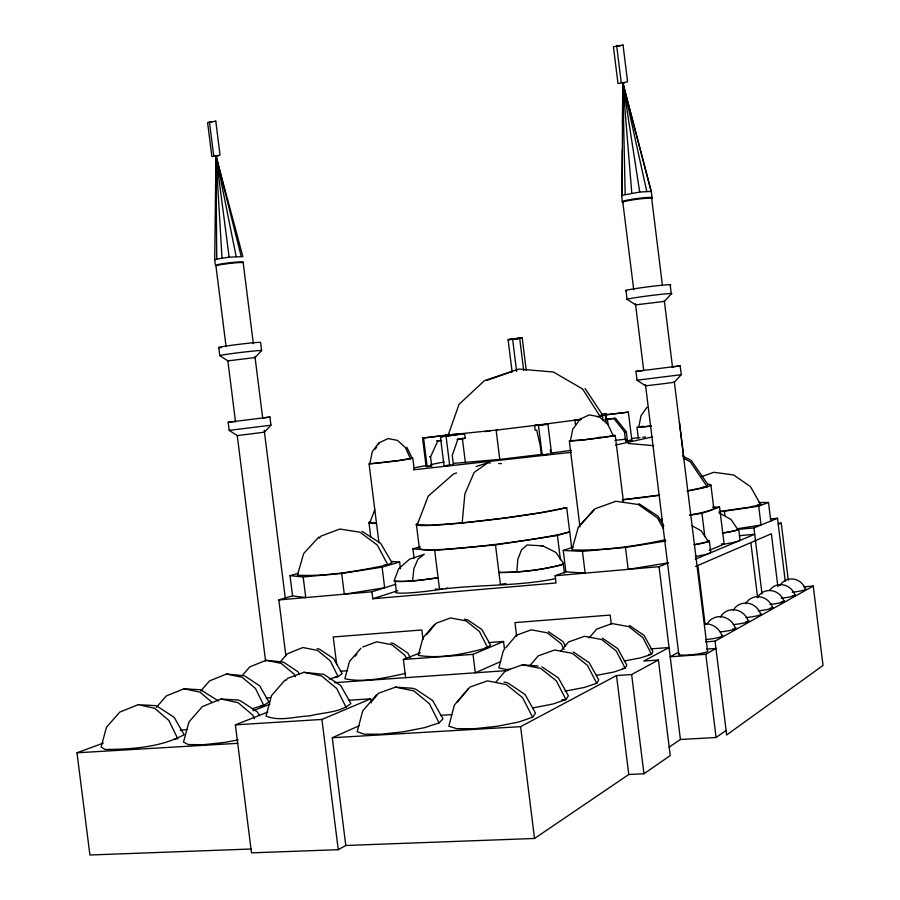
<?xml version="1.0" encoding="UTF-8"?>
<svg xmlns="http://www.w3.org/2000/svg" width="900" height="900" viewBox="0 0 900 900"><rect width="100%" height="100%" fill="white"/><g stroke="black" fill="none" stroke-linecap="round" stroke-linejoin="round"><path stroke-width="1.35" d="M622.35 149.85L622.046 196.009L622.778 82.71L651.364 192.026L652.106 198.045A15.356 1.204 -7.5 0 0 636.491 198.619A15.356 1.204 -7.5 0 0 622.789 202.016L633.735 289.789M622.508 124.672L622.778 82.71L651.364 192.026M214.729 259.875L215.955 155.846L242.865 256.646L229.129 257.153L216.731 259.11L214.729 259.875L215.426 265.444A14.164 1.024 -6.7 0 1 229.815 262.744A14.164 1.024 -6.7 0 1 243.562 262.204M516.825 571.995L517.826 559.406L521.584 549.709L527.231 544.961L542.891 545.884L555.919 552.454L563.535 563.276L561.442 565.009C541.058 569.689 519.986 572.895 499.061 572.389M456.57 472.939L453.499 473.974L428.197 496.192L417.296 524.7L430.751 525.251L462.184 522.911L464.85 494.032L474.12 472.478L487.721 462.803L490.466 462.971M412.616 580.883L413.876 568.553L418.061 559.024L424.249 554.321L409.556 559.17L398.711 568.71L394.043 580.928C408.645 582.525 423.371 579.634 437.839 577.744M639.045 425.711L641.014 415.699L647.01 407.272M693.967 544.77L708.435 541.642L708.727 540.202M570.375 441L572.929 428.535M503.494 650.104L498.825 667.89L505.912 669.442L510.064 669.364M687.69 490.793L707.141 486.675L707.816 484.38L691.133 460.339L682.447 455.873M374.692 510.03L369.81 522.754L376.369 523.024M422.561 438.075L446.332 435.229L422.561 438.075L426.094 466.425L427.14 466.582L431.685 465.998L430.549 456.84L437.816 440.966L441.709 440.471M565.031 691.178L584.426 687.431L596.722 683.291L598.748 679.894L589.174 662.692L573.368 651.96M375.311 449.089L376.785 446.884M378.27 444.679L379.755 442.474L388.226 438.559L397.451 440.404L405.461 447.649L410.501 458.752A21.679 0.574 -7.1 0 0 412.178 458.246L406.845 447.277M573.637 428.243L580.095 419.04L589.286 414.911L599.254 416.79L607.86 424.294L613.238 435.825A22.567 0.619 -7 0 0 613.901 435.42M468.259 688.793L454.365 705.071L448.808 726.21L456.716 728.663L474.491 728.696L497.295 726.266L518.648 722.036L532.597 717.232L535.511 713.171L525.094 694.541L507.859 682.942L504.045 682.043M378.911 442.665L372.308 451.676L369.821 463.657A21.679 0.574 -7.1 0 0 382.196 462.589A21.33 0.562 -7.1 0 0 410.501 458.752M285.941 680.4L287.595 678.364L303.907 672.322L323.865 674.347L340.718 685.553L350.91 703.53C339.57 712.957 323.201 712.283 309.532 715.928C295.29 716.423 279.709 721.8 266.017 716.062L271.485 695.666L285.097 679.961M355.252 656.156L356.918 654.12M426.589 634.702L436.016 623.295L450.495 617.94L466.088 620.887L479.452 631.564L487.676 647.696C465.368 653.715 441.349 659.104 418.309 655.403L422.944 637.886L434.498 624.442M371.689 701.516L378.54 693.225L395.46 687.139L412.312 688.264L415.631 689.175L432.664 700.549L442.969 718.841L439.088 722.891L424.541 727.661L403.144 731.835L380.869 734.231L364.027 734.153L357.199 731.689L362.711 710.921L376.459 694.935M457.436 701.876L469.912 687.082L487.474 680.861L506.396 684.63L522.63 697.68L532.597 717.232M505.71 647.831L516.341 635.231L531.281 629.831L547.358 632.857L561.116 643.714L564.131 649.575M495.968 682.02L505.451 670.826L522.416 664.808L538.121 666.034M319.275 538.178L321.053 536.085L339.817 529.031L360.011 532.215L377.291 545.062L387.866 564.863L391.905 562.534L380.689 543.341L362.002 531.315M530.134 665.347L538.234 655.83L554.648 649.991L572.321 653.366L587.452 665.314L596.722 683.291M560.734 651.139L568.575 641.959L584.471 636.289L601.582 639.495L616.207 650.959L625.174 668.239L613.564 672.109L596.363 675.394M589.129 637.942L596.734 629.066L612.146 623.565L628.717 626.625L642.881 637.639L651.555 654.289L640.575 657.889L624.206 660.982M360.923 648.225L349.47 661.489L344.88 678.746C364.804 683.021 385.931 677.576 405.562 673.391M242.516 675.225L249.773 666.889L266.062 660.296L283.365 662.062L297.979 671.76L299.34 674.156M280.226 661.905L287.213 653.861L302.906 647.516L317.621 650.452L330.266 660.87L338.085 676.564L342.169 673.65L333.664 658.62L319.579 649.238L317.205 648.641M200.835 690.896L209.599 680.861L226.541 674.021L244.519 675.821L259.718 685.856L268.886 701.966L263.779 705.364L252.191 708.683M156.352 707.366L166.388 695.891L184.028 688.77L200.61 689.783L218.565 701.021M579.949 525.476L594.945 508.826L615.881 501.255L638.336 504.506L657.461 517.984L663.604 529.02M594.124 509.636L578.329 527.096L571.905 549.9C603.202 550.868 634.702 546.413 665.246 539.764M681.255 374.681L674.381 382.241L663.289 383.738L645.615 385.853L637.065 380.205L635.985 371.385L673.594 366.694L680.164 365.884L681.255 374.681L637.065 380.205L637.65 380.093M626.602 290.723A22.838 0.866 -7.3 0 1 647.123 286.954A22.838 0.866 -7.3 0 1 670.196 285.064L671.276 293.873L664.391 301.399L635.602 304.864L627.053 299.183L625.961 290.351M318.859 537.007L303.637 553.579L297.439 575.19C327.757 576.686 358.223 570.892 387.866 564.863L383.67 565.245M270.956 425.183L264.454 432.18L237.251 435.589L229.185 430.402L228.161 422.269L231.21 421.875L269.944 417.06L270.956 425.183L229.185 430.402M221.377 347.558A21.071 0.731 -6.9 0 1 234.821 344.846A21.071 0.731 -6.9 0 1 260.584 342.473L261.608 350.595L255.083 357.57L227.869 360.866L219.791 355.646L218.768 347.501M378.945 542.812L369.079 463.916L369.855 463.343M669.116 747.146L680.423 739.474L716.096 737.516L726.075 730.395M267.863 712.024L235.384 724.86L251.482 852.851L338.254 849.69L345.78 845.482L534.521 838.474L628.774 774.506L643.939 773.775L670.23 755.584L658.406 660.015L643.759 661.039L669.049 647.561L650.936 648.866M678.465 652.252L670.196 656.786L705.814 654.278L715.961 648.461L706.511 649.136M715.061 641.171L813.251 586.058L823.016 665.46L726.649 734.985L715.061 641.171L705.611 641.857M345.78 845.482L332.28 737.741L520.605 726.66L616.511 675.551L631.643 674.528L658.406 660.015M500.681 661.545L475.312 672.806L473.017 654.356L503.539 641.475L504.562 649.699M332.28 737.741L359.168 725.771M695.599 566.426L771.367 533.767L777.893 586.778M235.384 724.86L321.919 719.438L370.665 698.805L371.183 702.945M695.261 559.215L754.684 534.262L739.429 535.669M778.252 524.374L781.256 523.114L788.288 580.241M709.144 550.35L724.129 544.129L719.561 507.094L712.597 507.082M395.899 584.246L371.925 591.784L372.803 598.748L556.031 582.975L555.142 575.764L659.048 566.674L668.576 562.781L628.189 569.374L625.466 547.414L665.876 541.001M737.617 529.425L753.908 527.918L777.51 518.265L785.25 581.22M597.139 416.891L605.216 414.99L606.217 423.022M405.664 677.678L403.38 659.475L420.289 652.77M253.058 710.775L269.989 704.194M138.184 704.678L119.79 712.102L106.47 727.29L101.104 747L105.109 749.486C131.692 749.284 160.414 747.428 184.14 734.715L174.195 717.367L157.714 706.579L155.678 705.645L138.184 704.678L154.676 708.266L168.896 720.484L177.75 738.72L174.971 738.889M719.01 511.988L758.7 506.171L768.51 502.481L770.794 521.01M259.391 715.489L257.377 711.956L240.716 700.976L238.286 700.043L220.984 699.03L202.388 706.579L188.921 722.025L183.51 742.072L188.393 744.559L203.524 744.694L224.809 742.399L238.208 739.856M362.723 646.999L376.762 641.801L391.916 644.76L404.91 655.324L406.147 657.776M555.142 575.764L565.875 571.826L585.146 573.131L582.446 551.363L563.22 550.462L565.875 571.826M251.111 849.004L89.921 855L76.984 752.783L103.343 743.074M701.91 476.561L713.812 472.275L733.624 474.986L750.454 486.585L760.635 504.608L749.273 507.262L719.82 511.436M486.664 380.475L512.471 371.34M689.659 515.227L701.944 513.326L719.561 507.094M563.22 550.462L573.064 547.132M476.032 466.605L487.721 462.803M372.803 598.748L397.822 590.692M414.101 558.326L412.909 548.842L434.7 550.44L495.484 544.882L557.415 535.511L569.7 531.844A78.604 5.378 -7.1 0 1 485.449 545.58A78.604 5.378 -7.1 0 1 419.423 548.764L416.43 524.812M651.015 191.419L639.709 192.049L621.596 195.412L622.35 201.442M285.851 655.729L278.843 599.929L292.545 595.89L305.752 597.577L303.165 576.967L290.002 575.651L292.545 595.89M303.165 576.967L341.696 573.435L382.095 567.158L399.611 562.039L400.455 568.789M329.231 679.05L338.085 676.564L335.317 676.755M290.002 575.651L298.069 573.424M412.909 548.842L420.469 546.806M449.19 434.34L445.77 435.218L497.093 429.998M615.555 445.027L652.59 436.905M565.875 507.69L541.238 512.629L502.999 518.243L462.184 522.911M414.214 467.854L426.476 465.446M430.56 464.636L444.184 461.959M532.564 707.996L552.881 704.025L565.965 699.57L568.395 695.869L558.428 677.981L541.935 666.821M555.727 578.61C517.489 586.53 478.159 584.303 439.56 589.477L435.454 588.971M484.886 431.651L490.41 430.729M641.048 426.6L643.298 426.24M737.73 528.705L761.018 525.004L758.7 506.171M505.901 583.549L500.4 584.426L495.484 544.882M623.52 502.38L615.251 435.6L584.145 439.841L569.284 440.798L579.982 527.029M512.123 372.004L508.106 339.683L519.66 338.141L522.214 337.973L526.23 370.26M576.788 419.873L581.141 419.299M445.286 465.649L450.022 465.098M449.685 465.379L453.42 464.816L452.25 455.445L457.819 439.358L465.233 438.311L464.647 433.654L440.415 436.793L444.037 465.84L449.685 465.379L446.051 436.23L440.415 436.793M658.98 495.169L622.957 499.635M457.099 439.211L465.233 438.311M446.051 436.23L464.647 433.654M601.605 414.652L606.758 413.933L602.089 414.416M575.483 424.89L574.898 420.199L580.849 419.377M551.002 453.116L571.275 450.315M510.694 339.514L522.214 337.973L508.106 339.683L519.66 338.141L523.676 370.53M538.83 424.901L578.475 419.704M426.094 466.425L431.685 465.998M628.369 412.132L604.339 415.012L628.369 412.132L631.856 440.269L627.413 440.843L626.288 431.775L615.589 418.354L604.89 419.535L613.766 418.399L624.431 431.764L625.545 440.786L627.761 440.505M541.395 455.062L551.61 453.904L547.931 424.249L534.6 425.486L535.185 430.211L536.738 430.211L540.214 445.534L541.395 455.062L548.111 454.196M534.6 425.486L547.931 424.249M439.312 440.584L436.725 440.91L437.816 440.966M269.944 417.06L262.8 417.96M680.164 365.884L672.176 366.885M642.87 370.541L635.985 371.385M235.676 421.335L228.161 422.269M539.257 424.89L496.136 430.155L499.781 459.416L542.903 454.23M598.342 437.512L601.054 437.197M614.88 440.392L626.018 439.144M631.586 438.525L639.945 437.58M642.735 437.265L645.525 436.961M413.381 469.822L571.264 452.329M266.22 698.096L270.236 697.658M180.236 730.271L186.919 729.551M650.835 426.127L638.314 427.286M574.898 420.199L581.321 419.546M702.956 487.091L705.746 486.81M651.454 426.116L636.964 427.174L638.336 438.289M453.33 463.399L499.781 459.416M563.918 507.881L566.696 507.611L571.748 548.381M757.879 504.866L760.635 504.608L760.477 503.1M369.079 463.916L399.319 460.507L412.785 457.999L414.169 469.08M770.614 518.918L777.51 518.265M778.511 523.373L781.256 523.114M582.446 551.363L625.466 547.414M599.636 415.474L605.216 414.99M278.843 599.929L371.925 591.784M803.621 586.845L813.251 586.058M463.849 433.654L448.267 434.902L459.056 404.291L484.459 380.655L518.918 369.067L553.387 372.026L582.615 388.98L600.064 416.374L602.775 415.294L585.09 388.519M792.236 595.732L795.026 595.508A14.715 14.018 52.8 0 0 783.551 584.91A14.715 14.018 52.8 0 0 769.613 590.332M781.369 601.864L784.069 601.65A14.996 14.265 53.7 0 0 771.727 590.704A14.996 14.265 53.7 0 0 757.508 597.442M769.916 608.242L772.673 608.029A15.3 14.513 54.5 0 0 760.117 596.846A15.3 14.513 54.5 0 0 745.639 603.709M745.729 621.788L748.451 621.585A15.93 15.053 56 0 0 735.424 609.919A15.93 15.053 56 0 0 720.416 617.029M488.351 642.623L503.539 641.475M732.803 629.01L735.57 628.796A16.268 15.334 56.7 0 0 722.295 616.86A16.268 15.334 56.7 0 0 707.006 624.105M484.875 647.899L487.676 647.696L490.511 644.962L481.826 629.46L467.471 619.751L464.456 619.256M403.38 659.475L473.017 654.356M340.324 671.254L347.254 670.759M648.742 654.48L651.555 654.289L652.905 651.409L644.062 635.423L629.438 625.421M334.586 682.65L508.14 670.511M622.384 668.43L625.174 668.239L626.839 665.123L617.636 648.551L602.449 638.201M517.725 338.659L512.584 338.996L516.611 371.396M260.989 705.555L263.779 705.364L255.487 688.5L242.1 677.25L226.541 674.021M348.446 700.279L370.665 698.805M561.825 699.84L565.965 699.57L556.358 680.839L540.697 668.374L522.416 664.808M440.55 715.32L451.766 714.623M76.984 752.783L237.803 743.31M613.766 418.399L615.589 418.354M498.926 572.569C520.526 572.175 542.543 570.341 563.265 564.041L564.413 573.244M758.79 502.504L768.51 502.481M624.431 431.764L626.288 431.775M629.966 440.224L631.856 440.269M625.545 440.786L627.413 440.843M721.373 544.039L724.129 544.129M540.855 545.76L542.891 545.884M498.724 463.489L501.48 463.657M551.61 453.904L550.789 453.848L550.283 449.764M391.624 561.476L399.611 562.039M628.166 443.464L653.805 445.669M429.491 456.728L430.549 456.84M218.216 156.094L213.671 155.588L209.396 121.556L211.68 121.883M266.062 660.296L281.194 663.379L294.199 674.201L295.436 676.699M395.46 687.139L413.73 690.863L429.424 703.688L439.088 722.891M303.907 672.322L321.548 675.934L336.713 688.5L346.095 707.344M184.028 688.77L200.036 692.168L211.714 702.079M220.984 699.03L238.039 702.664L252.72 715.072L254.542 718.785M390.904 642.96L393.593 643.545L407.801 653.074L410.445 657.776M613.946 435.24L615.251 435.6M624.352 83.138L621.191 82.271L616.635 45.383L619.819 46.406M683.224 457.976L690.334 461.846L707.141 486.675M719.055 512.887L730.969 519.446L737.977 529.796M692.1 525.769L701.134 530.786L708.435 541.642M638.921 503.707L658.316 516.431L663.806 525.971M548.415 631.654L562.894 641.486L565.594 646.335M241.178 256.309L215.955 155.846L216.135 190.631M222.244 181.575L215.955 155.846L216.731 259.11M627.097 101.779L622.778 82.71L625.163 194.366M646.762 191.43L622.778 82.71L623.261 98.089M236.149 256.489L215.955 155.846L216.472 165.566M217.778 165.409L215.955 155.846L222.007 258.109M623.689 88.211L622.778 82.71L631.789 193.129M639.709 192.049L622.778 82.71L623.306 88.267M229.129 257.153L215.955 155.846L216.619 161.359M516.668 636.356L514.957 622.609L610.189 615.071L611.314 624.173M520.605 726.66L534.521 838.474M462.33 438.064L465.412 462.836M423.585 438.12L427.14 466.582M434.7 550.44L439.56 589.477M423.011 639.416L421.83 629.966L333.236 636.975L336.69 664.56M395.1 581.377L396.382 591.604A32.951 2.869 -7.2 0 0 408.319 592.954A32.951 2.869 -7.2 0 0 442.406 589.016M382.095 567.158L384.671 587.779L344.306 594.202L341.696 573.435M369 522.855L370.811 537.379M321.919 719.438L338.254 849.69M253.35 343.744L243.203 262.868A13.725 0.99 -6.7 0 0 229.882 263.396A13.725 0.99 -6.7 0 0 215.944 266.006L226.091 346.748M254.925 356.299L262.631 417.656M264.206 430.211L285.379 598.95M227.835 360.664L235.53 421.92M237.285 435.836L265.613 661.354M753.908 527.918L762.03 593.91M750.836 542.621L757.62 597.701M724.433 511.47L724.928 515.531M710.921 485.111L713.812 508.489A76.815 5.085 -6.8 0 1 689.94 514.969M701.944 513.326L704.801 536.434M697.837 565.459L705.105 624.386M679.477 422.325L683.764 456.998M662.4 285.221L651.724 198.765A14.873 1.159 -7.5 0 0 636.604 199.328A14.873 1.159 -7.5 0 0 623.329 202.601M664.29 300.555L672.559 367.493M674.28 381.442L707.501 650.576A14.839 1.935 -6.4 0 1 692.842 654.604A14.839 1.935 -6.4 0 1 679.072 653.602M705.814 654.278L716.096 737.516M635.456 303.716L643.725 370.553M645.446 384.48L678.836 654.637M659.048 566.674L680.423 739.474M607.433 419.434L608.119 424.935M606.116 414.956L606.679 419.49M602.471 416.093L602.977 420.188M631.643 674.528L643.939 773.775M616.511 675.551L628.774 774.506M557.415 535.511L560.43 559.789M538.504 425.452L542.194 455.119M447.896 588.038A32.951 2.869 -7.2 0 1 445.207 588.533M566.696 507.611A78.615 4.5 -7.1 0 1 472.421 521.921A78.615 4.5 -7.1 0 1 417.577 523.496M438.109 577.766A32.951 2.689 -7.2 0 1 396.034 581.366M376.132 523.485A73.676 3.949 -7.1 0 1 370.496 521.629M779.906 585.619A14.445 13.781 52 0 1 793.654 579.094A14.445 13.781 52 0 1 805.567 589.613M805.365 588.836A14.209 1.519 -6.2 0 1 792.113 592.222M794.857 594.709A14.479 1.575 -6.2 0 1 781.268 598.207M783.934 600.806A14.749 1.643 -6.2 0 1 769.995 604.418M772.582 607.14A15.03 1.71 -6.3 0 1 758.273 610.875M733.286 610.234A15.604 14.783 55.2 0 1 748.024 603.248A15.604 14.783 55.2 0 1 760.815 614.666M760.759 613.744A15.322 1.778 -6.3 0 1 746.055 617.602M748.44 620.617A15.638 1.856 -6.3 0 1 733.342 624.623M735.615 627.784A15.953 1.935 -6.3 0 1 720.079 631.924M704.857 623.947A16.616 15.626 57.4 0 1 722.126 636.322M722.216 635.265A16.29 2.025 -6.4 0 1 705.611 639.619M627.683 299.498A22.838 0.776 -7.3 0 1 648.225 295.864A22.838 0.776 -7.3 0 1 671.276 293.873M219.791 355.646A21.071 0.652 -6.9 0 1 241.279 352.384A21.071 0.652 -6.9 0 1 261.608 350.595M708.637 484.279A76.826 4.264 -6.9 0 1 686.992 491.04M659.475 495.27A76.826 4.264 -6.9 0 1 622.192 499.905M721.721 544.511A31.466 2.576 -6.6 0 0 740.059 540.045L738.709 529.065A31.466 2.419 -6.6 0 1 722.756 533.025M662.445 519.356A76.815 5.085 -6.8 0 1 659.621 519.75M695.295 556.504A32.918 2.835 -6.6 0 0 710.741 552.341L709.324 540.832A32.918 2.655 -6.7 0 1 695.452 544.59M738.034 528.514A31.804 2.441 -6.6 0 1 722.273 533.126M571.264 440.561A22.567 0.619 -7 0 0 584.921 439.684A22.207 0.608 -7 0 0 613.238 435.825M215.775 121.117L207.607 122.647L211.871 156.578L220.039 155.104L215.775 121.117M623.036 45L613.44 46.789L617.985 83.565L627.581 81.844L623.036 45"/></g></svg>
